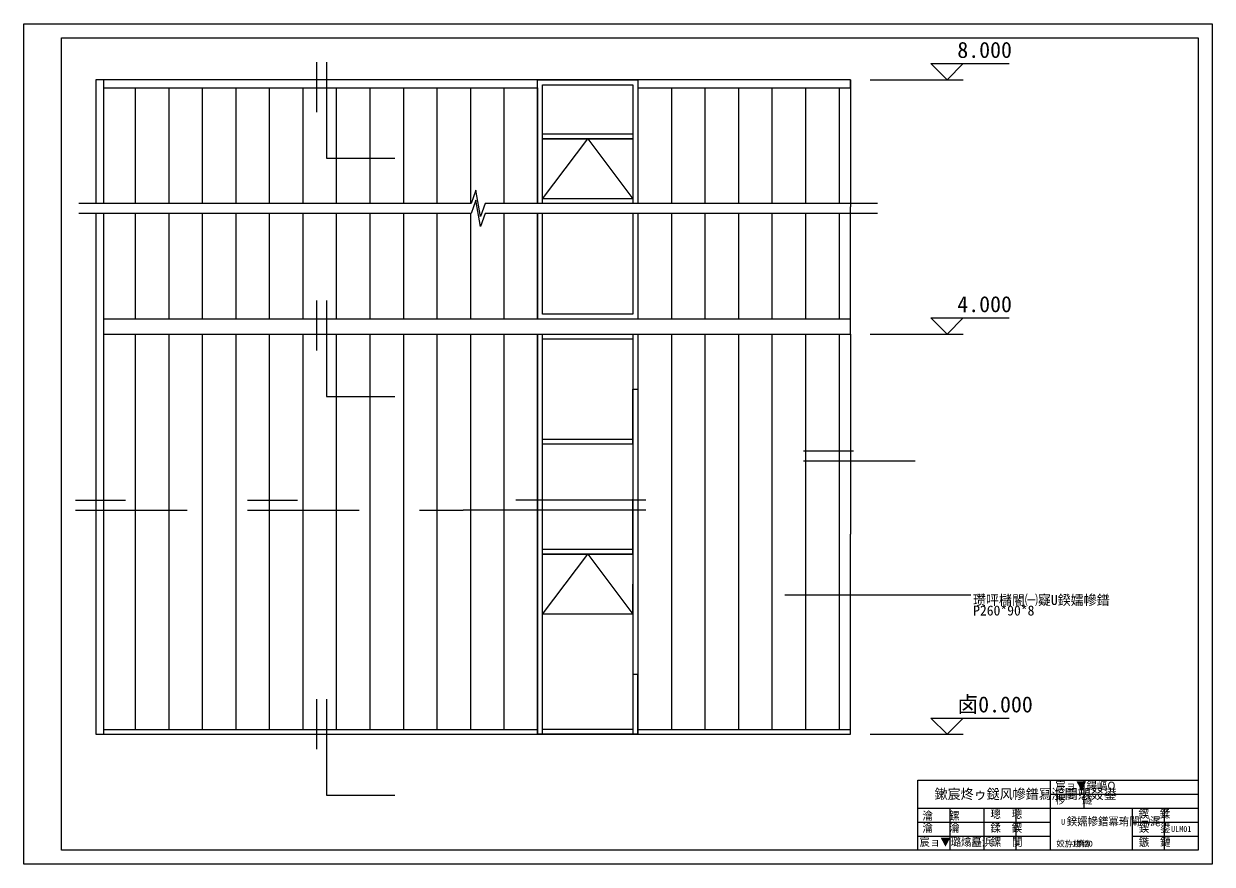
# Model space of a CAD drawing. Header units: metres. Extents: x -1248372 to 1254666, y -4709 to 22932.
# Drawn here: x 1226609 to 1238489, y 14532 to 22932 of the extents above; entities that cross this region are included whole.
import ezdxf

# ---------------------------------------------------------------- set-up
doc = ezdxf.new("R2010")
doc.units = ezdxf.units.M
for name, color, linetype in [('AXIS', 3, 'Continuous'), ('DIM_ELEV', 3, 'Continuous'), ('DIM_SYMB', 3, 'Continuous'), ('FRAME', 1, 'Continuous'), ('PUB_TEXT', 7, 'Continuous'), ('TEXT', 254, 'Continuous'), ('TK', 128, 'Continuous'), ('u鐜荤拑', 113, 'Continuous')]:
    doc.layers.add(name, color=color, linetype=linetype)
doc.dimstyles.get("Standard").update_dxf_attribs({"dimtxt": 2.5, "dimasz": 2.5, "dimexe": 1.25, "dimexo": 0.625, "dimtad": 1, "dimcen": 2.5, "dimazin": 3, "dimtfac": 1, "dimtmove": 0, "dimatfit": 3})

# ---------------------------------------------------------------- blocks, each defined once
blk = doc.blocks.new('A$C04966D5E')
at = {"color": 5}
blk.add_line((0, 0), (12.7, 0), dxfattribs=at)
blk = doc.blocks.new('_CLOSEDFILLED')
at = {"color": 0, "linetype": 'BYBLOCK'}
blk.add_solid([(-1, 0), (0, 0), (-1, 0)], dxfattribs=at)
blk = doc.blocks.new('*D18')
for p, q in [((1232697.95, 17031.2), (1232697.95, 16431.2)), ((1232698.2, 16431.2), (1232721.95, 16431.2)), ((1232723.95, 16431.2), (1232747.7, 16431.2)), ((1232747.95, 15831.2), (1232747.95, 16431.2))]:
    blk.add_line(p, q)
at = {"layer": 'Defpoints'}
for p in [(1232697.95, 17031.2), (1232697.95, 16431.2), (1232747.95, 15831.2)]:
    blk.add_point(p, dxfattribs=at)
at = {"layer": 'u鐜荤拑', "xscale": 0.25, "yscale": 0.25, "rotation": 180}
blk.add_blockref('_CLOSEDFILLED', (1232697.95, 16431.2), dxfattribs=at)
at = {"layer": 'u鐜荤拑', "xscale": 0.25, "yscale": 0.25}
blk.add_blockref('_CLOSEDFILLED', (1232747.95, 16431.2), dxfattribs=at)
at = {"layer": 'u鐜荤拑', "insert": (1232722.95, 16431.2), "char_height": 1, "attachment_point": 5}
blk.add_mtext('50', dxfattribs=at)
blk = doc.blocks.new('*D19')
for p, q in [((1232697.95, 17631.2), (1232697.95, 17331.2)), ((1232697.7, 17331.2), (1232697.45, 17331.2)), ((1232697.95, 17031.2), (1232697.95, 17331.2)), ((1232697.95, 17331.2), (1232697.95, 17331.2)), ((1232698.2, 17331.2), (1232698.45, 17331.2))]:
    blk.add_line(p, q)
at = {"layer": 'Defpoints'}
for p in [(1232697.95, 17631.2), (1232697.95, 17331.2), (1232697.95, 17031.2)]:
    blk.add_point(p, dxfattribs=at)
at = {"layer": 'u鐜荤拑', "xscale": 0.25, "yscale": 0.25}
blk.add_blockref('_CLOSEDFILLED', (1232697.95, 17331.2), dxfattribs=at)
at = {"layer": 'u鐜荤拑', "xscale": 0.25, "yscale": 0.25, "rotation": 180}
blk.add_blockref('_CLOSEDFILLED', (1232697.95, 17331.2), dxfattribs=at)
at = {"layer": 'u鐜荤拑', "insert": (1232697.95, 17332.325), "char_height": 1, "attachment_point": 5}
blk.add_mtext('0', dxfattribs=at)
blk = doc.blocks.new('*D20')
for p, q in [((1232697.95, 18731.2), (1232697.95, 18181.2)), ((1232697.7, 18181.2), (1232697.45, 18181.2)), ((1232697.95, 17631.2), (1232697.95, 18181.2)), ((1232697.95, 18181.2), (1232697.95, 18181.2)), ((1232698.2, 18181.2), (1232698.45, 18181.2))]:
    blk.add_line(p, q)
at = {"layer": 'Defpoints'}
for p in [(1232697.95, 18731.2), (1232697.95, 18181.2), (1232697.95, 17631.2)]:
    blk.add_point(p, dxfattribs=at)
at = {"layer": 'u鐜荤拑', "xscale": 0.25, "yscale": 0.25}
blk.add_blockref('_CLOSEDFILLED', (1232697.95, 18181.2), dxfattribs=at)
at = {"layer": 'u鐜荤拑', "xscale": 0.25, "yscale": 0.25, "rotation": 180}
blk.add_blockref('_CLOSEDFILLED', (1232697.95, 18181.2), dxfattribs=at)
at = {"layer": 'u鐜荤拑', "insert": (1232697.95, 18182.325), "char_height": 1, "attachment_point": 5}
blk.add_mtext('0', dxfattribs=at)
blk = doc.blocks.new('*D21')
for p, q in [((1232747.95, 19831.2), (1232747.95, 19281.2)), ((1232697.95, 18731.2), (1232697.95, 19281.2)), ((1232698.2, 19281.2), (1232721.95, 19281.2)), ((1232723.95, 19281.2), (1232747.7, 19281.2))]:
    blk.add_line(p, q)
at = {"layer": 'Defpoints'}
for p in [(1232747.95, 19831.2), (1232697.95, 19281.2), (1232697.95, 18731.2)]:
    blk.add_point(p, dxfattribs=at)
at = {"layer": 'u鐜荤拑', "xscale": 0.25, "yscale": 0.25, "rotation": 180}
blk.add_blockref('_CLOSEDFILLED', (1232697.95, 19281.2), dxfattribs=at)
at = {"layer": 'u鐜荤拑', "xscale": 0.25, "yscale": 0.25}
blk.add_blockref('_CLOSEDFILLED', (1232747.95, 19281.2), dxfattribs=at)
at = {"layer": 'u鐜荤拑', "insert": (1232722.95, 19281.2), "char_height": 1, "attachment_point": 5}
blk.add_mtext('50', dxfattribs=at)
blk = doc.blocks.new('*D22')
for p, q in [((1234871.08, 19831.2), (1234871.08, 17831.2)), ((1234870.83, 17831.2), (1234870.58, 17831.2)), ((1234871.08, 15831.2), (1234871.08, 17831.2)), ((1234871.08, 17831.2), (1234871.08, 17831.2)), ((1234871.33, 17831.2), (1234871.58, 17831.2))]:
    blk.add_line(p, q)
at = {"layer": 'Defpoints'}
for p in [(1234871.08, 19831.2), (1234871.08, 17831.2), (1234871.08, 15831.2)]:
    blk.add_point(p, dxfattribs=at)
at = {"layer": 'u鐜荤拑', "xscale": 0.25, "yscale": 0.25}
blk.add_blockref('_CLOSEDFILLED', (1234871.08, 17831.2), dxfattribs=at)
at = {"layer": 'u鐜荤拑', "xscale": 0.25, "yscale": 0.25, "rotation": 180}
blk.add_blockref('_CLOSEDFILLED', (1234871.08, 17831.2), dxfattribs=at)
at = {"layer": 'u鐜荤拑', "insert": (1234871.08, 17832.325), "char_height": 1, "attachment_point": 5}
blk.add_mtext('0', dxfattribs=at)
blk = doc.blocks.new('*D23')
for p, q in [((1234871.08, 22372.63), (1234871.08, 21101.92)), ((1234870.83, 21101.92), (1234870.58, 21101.92)), ((1234871.08, 19831.2), (1234871.08, 21101.92)), ((1234871.08, 21101.92), (1234871.08, 21101.92)), ((1234871.33, 21101.92), (1234871.58, 21101.92))]:
    blk.add_line(p, q)
at = {"layer": 'Defpoints'}
for p in [(1234871.08, 22372.63), (1234871.08, 21101.92), (1234871.08, 19831.2)]:
    blk.add_point(p, dxfattribs=at)
at = {"layer": 'u鐜荤拑', "xscale": 0.25, "yscale": 0.25}
blk.add_blockref('_CLOSEDFILLED', (1234871.08, 21101.92), dxfattribs=at)
at = {"layer": 'u鐜荤拑', "xscale": 0.25, "yscale": 0.25, "rotation": 180}
blk.add_blockref('_CLOSEDFILLED', (1234871.08, 21101.92), dxfattribs=at)
at = {"layer": 'u鐜荤拑', "insert": (1234871.08, 21103.045), "char_height": 1, "attachment_point": 5}
blk.add_mtext('4000', dxfattribs=at)

msp = doc.modelspace()

# ---------------------------------------------------------------- linework, layer by layer
msp.add_lwpolyline([(1226986.8, 22790.7), (1238347.21, 22790.7), (1238347.21, 14673.52), (1226986.8, 14673.52)], close=True)
msp.add_lwpolyline([(1235546.93, 14673.52), (1235546.93, 15373.59), (1238347.21, 15373.59)])
at = {"layer": 'DIM_ELEV'}
for p, q in [((1235838.49, 22372.63), (1235676.69, 22534.43)), ((1235676.69, 22534.43), (1236458.26, 22534.43)), ((1235838.49, 22372.63), (1236000.28, 22534.43)), ((1235068.15, 22372.63), (1236000.28, 22372.63)), ((1235838.49, 19831.2), (1235676.69, 19993)), ((1235676.69, 19993), (1236458.26, 19993)), ((1235838.49, 19831.2), (1236000.28, 19993)), ((1235068.15, 19831.2), (1236000.28, 19831.2)), ((1235838.49, 15831.2), (1235676.69, 15993)), ((1235676.69, 15993), (1236458.26, 15993)), ((1235838.49, 15831.2), (1236000.28, 15993)), ((1235068.15, 15831.2), (1236000.28, 15831.2))]:
    msp.add_line(p, q, dxfattribs=at)
at = {"layer": 'DIM_SYMB'}
for points in [[(1235142.42, 21136.92), (1231220.85, 21136.92), (1231173.08, 21005.67), (1231126.8, 21268.17), (1231080.23, 21136.92), (1227158.65, 21136.92)], [(1235142.42, 21036.92), (1231220.85, 21036.92), (1231173.08, 20905.67), (1231126.8, 21168.17), (1231080.23, 21036.92), (1227158.65, 21036.92)]]:
    msp.add_lwpolyline(points, dxfattribs=at)
at = {"layer": 'FRAME'}
for p, q in [((1236867.06, 15373.59), (1236867.06, 14673.52)), ((1237207.09, 15093.57), (1237207.09, 15373.59)), ((1236867.06, 15233.58), (1238347.21, 15233.58)), ((1235546.93, 15093.57), (1238347.21, 15093.57)), ((1235866.96, 15093.57), (1235866.96, 14673.52)), ((1236207, 15093.57), (1236207, 14673.52)), ((1236527.03, 15093.57), (1236527.03, 14673.52)), ((1237687.14, 15093.57), (1237687.14, 14673.52)), ((1238007.44, 15093.57), (1238007.44, 14673.52)), ((1235546.93, 14953.55), (1236867.06, 14953.55)), ((1237687.14, 14953.55), (1238347.21, 14953.55)), ((1235546.93, 14813.54), (1236867.06, 14813.54)), ((1237687.14, 14813.54), (1238347.21, 14813.54))]:
    msp.add_line(p, q, dxfattribs=at)
msp.add_lwpolyline([(1226608.63, 22932.11), (1238488.61, 22932.11), (1238488.61, 14532.12), (1226608.63, 14532.12)], close=True, dxfattribs=at)
at = {"layer": 'u鐜荤拑'}
for p, q in [((1227722.95, 22292.63), (1227722.95, 21136.92)), ((1228057.95, 22292.63), (1228057.95, 21136.92)), ((1228392.95, 22292.63), (1228392.95, 21136.92)), ((1228727.95, 22292.63), (1228727.95, 21136.92)), ((1229062.95, 22292.63), (1229062.95, 21136.92)), ((1229397.95, 22292.63), (1229397.95, 21136.92)), ((1229732.95, 22292.63), (1229732.95, 21136.92)), ((1230067.95, 22292.63), (1230067.95, 21136.92)), ((1230402.95, 22292.63), (1230402.95, 21136.92)), ((1230737.95, 22292.63), (1230737.95, 21136.92)), ((1231072.95, 22292.63), (1231072.95, 21136.92)), ((1231407.95, 22292.63), (1231407.95, 21136.92)), ((1231742.95, 22292.63), (1231742.95, 21136.92)), ((1232747.95, 22292.63), (1232747.95, 21136.92)), ((1233082.95, 22292.63), (1233082.95, 21136.92)), ((1233417.95, 22292.63), (1233417.95, 21136.92)), ((1233752.95, 22292.63), (1233752.95, 21136.92)), ((1234087.95, 22292.63), (1234087.95, 21136.92)), ((1234422.95, 22292.63), (1234422.95, 21136.92)), ((1234757.95, 22292.63), (1234757.95, 21136.92)), ((1227722.95, 21036.92), (1227722.95, 19981.2)), ((1228057.95, 21036.92), (1228057.95, 19981.2)), ((1228392.95, 21036.92), (1228392.95, 19981.2)), ((1228727.95, 21036.92), (1228727.95, 19981.2)), ((1229062.95, 21036.92), (1229062.95, 19981.2)), ((1229397.95, 21036.92), (1229397.95, 19981.2)), ((1229732.95, 21036.92), (1229732.95, 19981.2)), ((1230067.95, 21036.92), (1230067.95, 19981.2)), ((1230402.95, 21036.92), (1230402.95, 19981.2)), ((1230737.95, 21036.92), (1230737.95, 19981.2)), ((1231072.95, 21036.92), (1231072.95, 19981.2)), ((1231407.95, 21036.92), (1231407.95, 19981.2)), ((1231742.95, 21036.92), (1231742.95, 19981.2)), ((1232747.95, 21036.92), (1232747.95, 19981.2)), ((1233082.95, 21036.92), (1233082.95, 19981.2)), ((1233417.95, 21036.92), (1233417.95, 19981.2)), ((1233752.95, 21036.92), (1233752.95, 19981.2)), ((1234087.95, 21036.92), (1234087.95, 19981.2)), ((1234422.95, 21036.92), (1234422.95, 19981.2)), ((1234757.95, 21036.92), (1234757.95, 19981.2)), ((1227722.95, 19831.2), (1227722.95, 15876.2)), ((1228057.95, 19831.2), (1228057.95, 15876.2)), ((1228392.95, 19831.2), (1228392.95, 15876.2)), ((1228727.95, 19831.2), (1228727.95, 15876.2)), ((1229062.95, 19831.2), (1229062.95, 15876.2)), ((1229397.95, 19831.2), (1229397.95, 15876.2)), ((1229732.95, 19831.2), (1229732.95, 15876.2)), ((1230067.95, 19831.2), (1230067.95, 15876.2)), ((1230402.95, 19831.2), (1230402.95, 15876.2)), ((1230737.95, 19831.2), (1230737.95, 15876.2)), ((1231072.95, 19831.2), (1231072.95, 15876.2)), ((1231407.95, 19831.2), (1231407.95, 15876.2)), ((1231742.95, 19831.2), (1231742.95, 15831.2)), ((1232747.95, 19831.2), (1232747.95, 15831.2)), ((1233082.95, 19831.2), (1233082.95, 15876.2)), ((1233417.95, 19831.2), (1233417.95, 15876.2)), ((1233752.95, 19831.2), (1233752.95, 15876.2)), ((1234087.95, 19831.2), (1234087.95, 15876.2)), ((1234422.95, 19831.2), (1234422.95, 15876.2)), ((1234757.95, 19831.2), (1234757.95, 15876.2))]:
    msp.add_line(p, q, dxfattribs=at)
for points in [[(1229535.24, 22549.84), (1229535.24, 22049.84)], [(1229635.24, 22549.84), (1229635.24, 21590.2), (1229882.69, 21590.2)], [(1227327.95, 22372.63), (1227327.95, 21136.92)], [(1232747.95, 22292.63), (1234871.08, 22292.63), (1234871.08, 22372.63), (1227327.95, 22372.63)], [(1227407.95, 21136.92), (1227407.95, 22372.63)], [(1231742.95, 21136.92), (1231742.95, 22372.63), (1232747.95, 22372.63), (1232747.95, 21136.92)], [(1227407.95, 22292.63), (1231742.95, 22292.63)], [(1231792.95, 21136.92), (1231792.95, 22322.63), (1232697.95, 22322.63), (1232697.95, 21136.92)], [(1231792.95, 21181.2), (1231792.95, 21781.2), (1232697.95, 21781.2), (1232697.95, 21181.2), (1231792.95, 21181.2), (1232245.45, 21781.2), (1232697.95, 21181.2)], [(1227327.95, 21036.92), (1227327.95, 15831.2), (1227407.95, 15831.2), (1227407.95, 21036.92)], [(1232747.95, 21036.92), (1232747.95, 19981.2), (1231742.95, 19981.2), (1231742.95, 21036.92)], [(1232697.95, 21036.92), (1232697.95, 20031.2), (1231792.95, 20031.2), (1231792.95, 21036.92)], [(1229535.24, 20165.57), (1229535.24, 19665.57)], [(1229635.24, 20165.57), (1229635.24, 19205.92), (1229882.69, 19205.92)], [(1227407.95, 19831.2), (1234871.08, 19831.2), (1234871.08, 19981.2), (1227407.95, 19981.2)], [(1234404.34, 18664.47), (1234904.34, 18664.47)], [(1234404.34, 18564.47), (1235082.8, 18564.47), (1235082.8, 18564.47)], [(1227126.43, 18169.66), (1227626.43, 18169.66)], [(1227126.43, 18069.66), (1227804.89, 18069.66), (1227804.89, 18069.66)], [(1228846.32, 18169.66), (1229346.32, 18169.66)], [(1228846.32, 18069.66), (1229524.78, 18069.66), (1229524.78, 18069.66)], [(1232827.59, 18069.66), (1230999.67, 18069.66), (1230999.67, 18069.66)], [(1232827.59, 18169.66), (1231527.59, 18169.66)], [(1231792.95, 17031.2), (1231792.95, 17631.2), (1232697.95, 17631.2), (1232697.95, 17031.2), (1231792.95, 17031.2), (1232245.45, 17631.2), (1232697.95, 17031.2)], [(1229535.24, 16182.47), (1229535.24, 15682.47)], [(1229635.24, 16182.47), (1229635.24, 15222.83), (1229882.69, 15222.83)], [(1227327.95, 15831.2), (1234871.08, 15831.2), (1234871.08, 15876.2), (1232747.95, 15876.2)], [(1231742.95, 15876.2), (1227407.95, 15876.2)]]:
    msp.add_lwpolyline(points, dxfattribs=at)
for points in [[(1231792.95, 21831.2), (1232697.95, 21831.2), (1232697.95, 21781.2), (1231792.95, 21781.2)], [(1231742.95, 19831.2), (1232747.95, 19831.2), (1232747.95, 15831.2), (1231742.95, 15831.2)], [(1231792.95, 19831.2), (1232697.95, 19831.2), (1232697.95, 15831.2), (1231792.95, 15831.2)], [(1231792.95, 19831.2), (1232697.95, 19831.2), (1232697.95, 19781.2), (1231792.95, 19781.2)], [(1231792.95, 18781.2), (1232697.95, 18781.2), (1232697.95, 18731.2), (1231792.95, 18731.2)], [(1231792.95, 17681.2), (1232697.95, 17681.2), (1232697.95, 17631.2), (1231792.95, 17631.2)], [(1231792.95, 15881.2), (1232697.95, 15881.2), (1232697.95, 15831.2), (1231792.95, 15831.2)]]:
    msp.add_lwpolyline(points, close=True, dxfattribs=at)

# ---------------------------------------------------------------- block references
at = {"layer": 'AXIS', "xscale": 34.31, "yscale": 34.31, "zscale": 34.31}
for p in [(1229882.69, 21590.2), (1229882.69, 19205.92), (1235084.52, 18564.47), (1227806.61, 18069.66), (1229526.5, 18069.66), (1230563.88, 18069.66), (1229882.69, 15222.83)]:
    msp.add_blockref('A$C04966D5E', p, dxfattribs=at)

# ---------------------------------------------------------------- texts
at = {"layer": 'PUB_TEXT'}
for s, p in [('8.000', (1235940.51, 22591)), ('4.000', (1235940.51, 20049.57)), ('卤0.000', (1235940.51, 16049.57))]:
    msp.add_text(s, height=160.45, dxfattribs=at).set_placement(p)
at = {"layer": 'TEXT'}
for s, height, p in [('宸ョ▼鍚嶇О', 80, (1236920.38, 15277.09)), ('椤   鐩', 80, (1236920.38, 15137.07)), ('瀹   鏍', 80, (1235591.62, 14975.69)), ('璁  璁', 80, (1236271.53, 14994.62)), ('鍥  鍒', 80, (1237751.94, 14994.62)), ('瀹   瀹', 80, (1235591.62, 14854.6)), ('鍒  鍥', 80, (1236271.53, 14854.6)), ('鍥  鍙', 80, (1237754.98, 14854.6)), ('宸ョ▼璐熻矗浜', 80, (1235562.2, 14714.59)), ('鏍  闃', 80, (1236274.97, 14714.59)), ('姣斿垪锛', 60, (1236930.43, 14707.32)), ('1锛20', 60, (1237088.05, 14707.32)), ('鏃  鏈', 80, (1237755.38, 14714.59))]:
    msp.add_text(s, height=height, dxfattribs=at).set_placement(p)
at = {"layer": 'TK'}
for s, height, p in [('鏉宸炵ゥ鎹风幓鐠冩湁闄愬叕鍙', 100, (1235714.08, 15183.58)), ('U', 60, (1236977.38, 14925.37)), ('鍨嬬幓鐠冪珛闈㈠浘', 80, (1237034.99, 14920.07)), ('ULM01', 60, (1238076.75, 14853.54))]:
    msp.add_text(s, height=height, dxfattribs=at).set_placement(p)
at = {"layer": 'u鐜荤拑'}
msp.add_text('P260*90*8', height=100, dxfattribs=at).set_placement((1236098.81, 17017.92))
at = {"layer": 'u鐜荤拑', "insert": (1236096.17, 17223.14), "char_height": 100, "attachment_point": 1}
msp.add_mtext('瓒呯櫧閽㈠寲U鍨嬬幓鐠', dxfattribs=at)

# ---------------------------------------------------------------- dimensions: what is measured, and where the dimension line sits
at = {"layer": 'u鐜荤拑'}
dim = msp.add_linear_dim(base=(1234871.08, 21101.92), p1=(1234871.08, 19831.2), p2=(1234871.08, 22372.63), text='4000', dimstyle='Standard', dxfattribs=at)
dim.commit()
dim.dimension.update_dxf_attribs({"geometry": '*D23', "text_midpoint": (1234871.08, 21103.045)})
for base, p1, p2, picture, middle in [((1232697.95, 19281.2), (1232697.95, 18731.2), (1232747.95, 19831.2), '*D21', (1232722.95, 19281.2)), ((1234871.08, 17831.2), (1234871.08, 15831.2), (1234871.08, 19831.2), '*D22', (1234871.08, 17832.325)), ((1232697.95, 18181.2), (1232697.95, 17631.2), (1232697.95, 18731.2), '*D20', (1232697.95, 18182.325)), ((1232697.95, 17331.2), (1232697.95, 17031.2), (1232697.95, 17631.2), '*D19', (1232697.95, 17332.325)), ((1232697.95, 16431.2), (1232697.95, 17031.2), (1232747.95, 15831.2), '*D18', (1232722.95, 16431.2))]:
    dim = msp.add_linear_dim(base=base, p1=p1, p2=p2, dimstyle='Standard', dxfattribs=at)
    dim.commit()
    dim.dimension.update_dxf_attribs({"geometry": picture, "text_midpoint": middle})

# ---------------------------------------------------------------- leaders
msp.add_leader([(1234216.66, 17223.14), (1236076.17, 17223.14)], dimstyle='Standard', dxfattribs=at)

doc.saveas('drawing.dxf')
